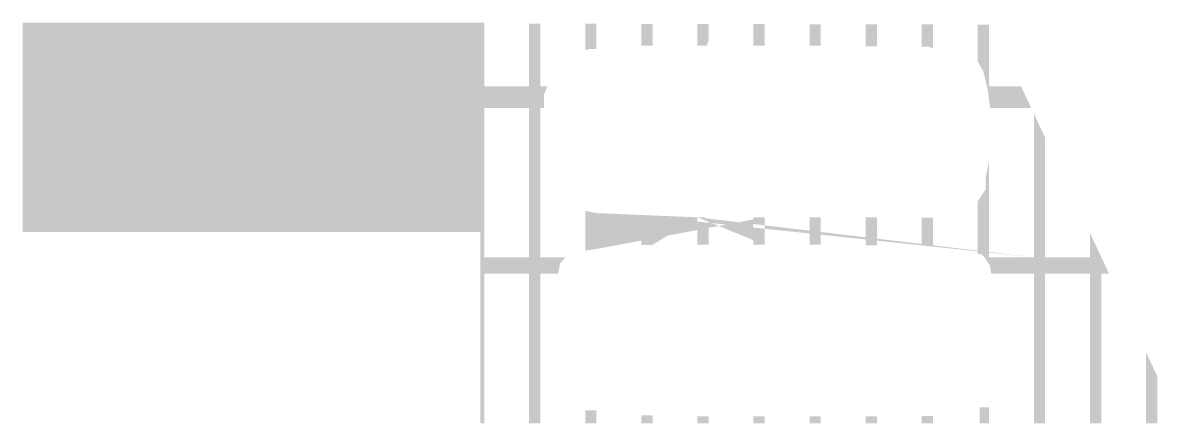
# Model space of a CAD drawing. Header units: centimetres. Extents: x -48696 to 156237, y -5617 to 29024.
# Drawn here: x -10182 to -9171, y 13245 to 13603 of the extents above; entities that cross this region are included whole.
import ezdxf

# ---------------------------------------------------------------- set-up
doc = ezdxf.new("R2010")
doc.units = ezdxf.units.CM
pattern_1 = [(0, (0.3, 0.02), (1, 1), [0.15, -0.03, 0.04, -0.03, 0.15, -0.6]), (0, (0.25, 0.05), (1, 1), [0.1, -0.075, 0.15, -0.075, 0.1, -0.5]), (0, (0.6, 0.45), (1, 1), [0.125, -0.05, 0.125, -0.7]), (0, (0.1, 0.65), (1, 1), [0.05, -0.1, 0.05, -0.8]), (90, (0.2, 0.65), (-1, 1), [0.09, -0.91]), (90, (0.5, 0.05), (-1, 1), [0.1, -0.9]), (90, (0.75, 0.45), (-1, 1), [0.1, -0.9]), (45, (0.63, 0.04), (1e-16, 1), [0.1, -1.31421356]), (135, (0.37, 0.04), (-1, 1e-16), [0.1, -1.31421356]), (63.4349488, (0.6, 0.045), (5e-11, 1), [0.1, -2.136067977]), (75.9637565, (0.55, 0.05), (4e-11, 1), [0.1, -4.023105626]), (75.9637565, (0.8, 0.45), (4e-11, 1), [0.08, -4.043105626]), (75.9637565, (0.22, 0.65), (4e-11, 1), [0.07, -4.053105626]), (104.0362435, (0.45, 0.05), (-4e-11, 1), [0.1, -4.023105626]), (104.0362435, (0.7, 0.45), (-4e-11, 1), [0.08, -4.043105626]), (104.0362435, (0.18, 0.65), (-4e-11, 1), [0.07, -4.053105626]), (116.5650512, (0.4, 0.045), (-4e-10, 1), [0.1, -2.1360668])]

msp = doc.modelspace()

# ---------------------------------------------------------------- hatches: boundary and pattern name
h = msp.add_hatch()
h.set_pattern_fill('GRASS2', color=256, pattern_type=2)
h.set_pattern_definition(pattern_1)
h.paths.add_polyline_path([(-9720.71323, 13601.87376), (-9730.71322, 13601.89251), (-9730.71322, 13545.98711), (-9770.71321, 13545.98711), (-9770.71321, 13526.81818), (-9730.71322, 13526.81818), (-9730.71322, 13393.48484), (-9770.71321, 13393.48484), (-9770.71321, 13378.80068), (-9730.71321, 13378.80068), (-9730.71321, 13245.46735), (-9720.71322, 13245.46736), (-9720.71322, 13378.80069), (-9704.87088, 13378.80069), (-9703.12872, 13387.9372), (-9698.50212, 13393.15626), (-9698.50212, 13393.48485), (-9720.71322, 13393.48485), (-9720.71322, 13526.81818), (-9717.59308, 13526.81818), (-9717.59308, 13538.71909), (-9714.37934, 13545.98712), (-9720.71323, 13545.98712)])
h.paths.add_polyline_path([(-9770.71321, 13416.0555), (-10182.1955, 13416.0555), (-10182.1955, 13602.77212), (-9770.71321, 13602.77212)])
h.paths.add_polyline_path([(-9770.71321, 13245.46735), (-9774.30338, 13245.46735), (-9774.30338, 13416.0555), (-9770.71321, 13416.0555)])
h.paths.add_polyline_path([(-9680.71322, 13435.02316), (-9670.71323, 13432.94602), (-9670.71323, 13400.95805), (-9680.71322, 13399.42042)])
h.paths.add_polyline_path([(-9630.71323, 13429.83659), (-9620.71323, 13429.83659), (-9620.71323, 13404.6353), (-9630.71323, 13404.6353)])
h.paths.add_polyline_path([(-9520.71324, 13404.72559), (-9530.71324, 13404.72559), (-9530.71324, 13429.14467), (-9520.71324, 13429.14467)], flags=17)
h.paths.add_polyline_path([(-9470.71325, 13404.69067), (-9480.71324, 13404.69067), (-9480.71324, 13429.10963), (-9470.71325, 13429.10963)], flags=17)
h.paths.add_polyline_path([(-9420.71325, 13404.24355), (-9430.71325, 13404.24355), (-9430.71325, 13429.26038), (-9420.71325, 13429.26038)], flags=17)
h.paths.add_polyline_path([(-9380.71325, 13403.84929), (-9370.71326, 13403.84929), (-9370.71326, 13428.96077), (-9380.71325, 13428.96077)], flags=17)
h.paths.add_polyline_path([(-9280.71326, 13521.56761), (-9270.71327, 13500.27584), (-9270.71327, 13245.46743), (-9280.71326, 13245.46743)])
h.paths.add_polyline_path([(-9230.71327, 13378.80076), (-9270.71327, 13378.80076), (-9270.71327, 13393.48492), (-9230.71327, 13393.48492)])
h.paths.add_polyline_path([(-9230.71327, 13415.10872), (-9213.6607, 13378.80077), (-9220.71327, 13378.80077), (-9220.71327, 13245.46743), (-9230.71326, 13245.46743)])
h.paths.add_polyline_path([(-9292.18228, 13545.98719), (-9283.1793, 13526.81825), (-9319.82592, 13526.81825), (-9321.16642, 13537.1207), (-9321.9555, 13543.18516), (-9325.87556, 13559.48986), (-9330.71326, 13568.02283), (-9330.71326, 13601.1427), (-9320.71327, 13601.12396), (-9320.71327, 13545.98719)])
h.paths.add_polyline_path([(-9370.71326, 13601.21768), (-9380.71326, 13601.23643), (-9380.71326, 13581.25032), (-9374.49965, 13581.25032), (-9370.71326, 13579.89905)])
h.paths.add_polyline_path([(-9420.71326, 13601.31141), (-9430.71325, 13601.33015), (-9430.71325, 13581.73788), (-9420.71326, 13581.73788)])
h.paths.add_polyline_path([(-9470.71325, 13582.13214), (-9480.71325, 13582.13214), (-9480.71325, 13601.42388), (-9470.71325, 13601.42388)])
h.paths.add_polyline_path([(-9520.71325, 13582.18846), (-9530.71324, 13582.18846), (-9530.71324, 13601.5176), (-9520.71325, 13601.5176)])
h.paths.add_polyline_path([(-9570.71324, 13601.59259), (-9580.71324, 13601.59259), (-9580.71324, 13582.23039), (-9572.31498, 13582.2245), (-9570.71324, 13586.60982)])
h.paths.add_polyline_path([(-9620.71324, 13582.13014), (-9630.71323, 13582.13014), (-9630.71323, 13601.70506), (-9620.71324, 13601.70506)])
h.paths.add_polyline_path([(-9670.71323, 13579.41755), (-9676.99381, 13579.41755), (-9680.71323, 13578.06448), (-9680.71323, 13601.79878), (-9670.71323, 13601.78004)])
h.paths.add_polyline_path([(-9680.71322, 13245.46736), (-9670.71322, 13245.46736), (-9670.71322, 13257.00012), (-9680.71322, 13257.00012)])
h.paths.add_polyline_path([(-9620.71323, 13245.46737), (-9630.71322, 13245.46737), (-9630.71322, 13252.4901), (-9620.71323, 13252.4901)])
h.paths.add_polyline_path([(-9570.71323, 13245.46738), (-9580.71323, 13245.46738), (-9580.71323, 13251.71679), (-9570.71323, 13251.71679)])
h.paths.add_polyline_path([(-9520.71324, 13245.46739), (-9530.71323, 13245.46739), (-9530.71323, 13251.68181), (-9520.71324, 13251.68181)])
h.paths.add_polyline_path([(-9480.71324, 13245.46739), (-9470.71324, 13245.46739), (-9470.71324, 13251.63977), (-9480.71324, 13251.63977)])
h.paths.add_polyline_path([(-9420.71325, 13245.4674), (-9430.71324, 13245.4674), (-9430.71324, 13251.76554), (-9420.71325, 13251.76554)])
h.paths.add_polyline_path([(-9370.71325, 13245.46741), (-9380.71325, 13245.46741), (-9380.71325, 13251.94873), (-9370.71325, 13251.94873)])
h.paths.add_polyline_path([(-9320.71326, 13245.46742), (-9329.15062, 13245.46742), (-9329.15062, 13259.79979), (-9320.71326, 13259.79979)])
h.paths.add_polyline_path([(-9170.71327, 13287.35804), (-9180.71327, 13308.64981), (-9180.71327, 13245.46743), (-9170.71327, 13245.46743)])
h.paths.add_polyline_path([(-9320.71326, 13393.48491), (-9324.74168, 13393.48491), (-9327.66828, 13396.3837), (-9330.71326, 13396.57447), (-9330.71326, 13443.55092), (-9323.80078, 13454.13162), (-9323.80078, 13464.21859), (-9320.71326, 13479.92273)])
edge = h.paths.add_edge_path()
edge.add_line((-9620.71323, 13429.67079), (-9620.71323, 13404.6353))
edge.add_line((-9580.71323, 13429.17963), (-9580.71323, 13404.76753))
edge.add_line((-9580.71323, 13404.76753), (-9570.71324, 13404.76753))
edge.add_line((-9570.71324, 13404.76753), (-9570.50633, 13425.40622))
edge.add_line((-9570.50633, 13425.40622), (-9574.38114, 13429.17518))
edge.add_line((-9574.38114, 13429.17518), (-9580.71323, 13429.17518))
edge.add_line((-9280.71326, 13393.48491), (-9324.74168, 13393.48491))
edge.add_line((-9324.74168, 13393.48491), (-9319.92765, 13386.09384))
edge.add_line((-9319.92765, 13386.09384), (-9318.67988, 13378.80075))
edge.add_line((-9318.67988, 13378.80075), (-9280.71326, 13378.80075))
edge.add_line((-9280.71326, 13378.80075), (-9280.71326, 13393.48491))
h = msp.add_hatch()
h.set_pattern_fill('GRASS2', color=256, pattern_type=2)
h.set_pattern_definition(pattern_1)
h.paths.add_polyline_path([(-9770.71321, 13416.0555), (-10182.1955, 13416.0555), (-10182.1955, 13602.77212), (-9770.71321, 13602.77212)])
h.paths.add_polyline_path([(-9770.71321, 13245.46735), (-9774.30338, 13245.46735), (-9774.30338, 13416.0555), (-9770.71321, 13416.0555)])
h.paths.add_polyline_path([(-9720.71323, 13601.87376), (-9730.71322, 13601.89251), (-9730.71322, 13545.98711), (-9770.71321, 13545.98711), (-9770.71321, 13526.81818), (-9730.71322, 13526.81818), (-9730.71322, 13393.48484), (-9770.71321, 13393.48484), (-9770.71321, 13378.80068), (-9730.71321, 13378.80068), (-9730.71321, 13245.46735), (-9720.71322, 13245.46736), (-9720.71322, 13378.80069), (-9704.87088, 13378.80069), (-9703.12872, 13387.9372), (-9698.50212, 13393.15626), (-9698.50212, 13393.48485), (-9720.71322, 13393.48485), (-9720.71322, 13526.81818), (-9717.59308, 13526.81818), (-9717.59308, 13538.71909), (-9714.37934, 13545.98712), (-9720.71323, 13545.98712)])
h.paths.add_polyline_path([(-9680.71322, 13245.46736), (-9670.71322, 13245.46736), (-9670.71322, 13257.00012), (-9680.71322, 13257.00012)])
h.paths.add_polyline_path([(-9620.71323, 13245.46737), (-9630.71322, 13245.46737), (-9630.71322, 13252.4901), (-9620.71323, 13252.4901)])
h.paths.add_polyline_path([(-9570.71323, 13245.46738), (-9580.71323, 13245.46738), (-9580.71323, 13251.71679), (-9570.71323, 13251.71679)])
h.paths.add_polyline_path([(-9520.71324, 13245.46739), (-9530.71323, 13245.46739), (-9530.71323, 13251.68181), (-9520.71324, 13251.68181)])
h.paths.add_polyline_path([(-9480.71324, 13245.46739), (-9470.71324, 13245.46739), (-9470.71324, 13251.63977), (-9480.71324, 13251.63977)])
h.paths.add_polyline_path([(-9420.71325, 13245.4674), (-9430.71324, 13245.4674), (-9430.71324, 13251.76554), (-9420.71325, 13251.76554)])
h.paths.add_polyline_path([(-9370.71325, 13245.46741), (-9380.71325, 13245.46741), (-9380.71325, 13251.94873), (-9370.71325, 13251.94873)])
h.paths.add_polyline_path([(-9320.71326, 13245.46742), (-9329.15062, 13245.46742), (-9329.15062, 13259.79979), (-9320.71326, 13259.79979)])
h.paths.add_polyline_path([(-9280.71326, 13521.56761), (-9270.71327, 13500.27584), (-9270.71327, 13245.46743), (-9280.71326, 13245.46743)])
h.paths.add_polyline_path([(-9230.71327, 13415.10872), (-9213.6607, 13378.80077), (-9220.71327, 13378.80077), (-9220.71327, 13245.46743), (-9230.71326, 13245.46743)])
h.paths.add_polyline_path([(-9170.71327, 13287.35804), (-9180.71327, 13308.64981), (-9180.71327, 13245.46743), (-9170.71327, 13245.46743)])
h.paths.add_polyline_path([(-9230.71327, 13378.80076), (-9270.71327, 13378.80076), (-9270.71327, 13393.48492), (-9230.71327, 13393.48492)])
h.paths.add_polyline_path([(-9380.71325, 13403.84929), (-9370.71326, 13403.84929), (-9370.71326, 13428.96077), (-9380.71325, 13428.96077)], flags=17)
h.paths.add_polyline_path([(-9420.71325, 13404.24355), (-9430.71325, 13404.24355), (-9430.71325, 13429.26038), (-9420.71325, 13429.26038)], flags=17)
h.paths.add_polyline_path([(-9470.71325, 13404.69067), (-9480.71324, 13404.69067), (-9480.71324, 13429.10963), (-9470.71325, 13429.10963)], flags=17)
h.paths.add_polyline_path([(-9520.71324, 13404.72559), (-9530.71324, 13404.72559), (-9530.71324, 13429.14467), (-9520.71324, 13429.14467)], flags=17)
h.paths.add_polyline_path([(-9630.71323, 13429.83659), (-9620.71323, 13429.83659), (-9620.71323, 13404.6353), (-9630.71323, 13404.6353)], flags=17)
h.paths.add_polyline_path([(-9680.71322, 13435.02316), (-9670.71323, 13432.94602), (-9670.71323, 13400.95805), (-9680.71322, 13399.42042)])
h.paths.add_polyline_path([(-9670.71323, 13579.41755), (-9676.99381, 13579.41755), (-9680.71323, 13578.06448), (-9680.71323, 13601.79878), (-9670.71323, 13601.78004)])
h.paths.add_polyline_path([(-9620.71324, 13582.13014), (-9630.71323, 13582.13014), (-9630.71323, 13601.70506), (-9620.71324, 13601.70506)])
h.paths.add_polyline_path([(-9570.71324, 13601.59259), (-9580.71324, 13601.59259), (-9580.71324, 13582.23039), (-9572.31498, 13582.2245), (-9570.71324, 13586.60982)])
h.paths.add_polyline_path([(-9520.71325, 13582.18846), (-9530.71324, 13582.18846), (-9530.71324, 13601.5176), (-9520.71325, 13601.5176)])
h.paths.add_polyline_path([(-9470.71325, 13582.13214), (-9480.71325, 13582.13214), (-9480.71325, 13601.42388), (-9470.71325, 13601.42388)])
h.paths.add_polyline_path([(-9420.71326, 13601.31141), (-9430.71325, 13601.33015), (-9430.71325, 13581.73788), (-9420.71326, 13581.73788)])
h.paths.add_polyline_path([(-9370.71326, 13601.21768), (-9380.71326, 13601.23643), (-9380.71326, 13581.25032), (-9374.49965, 13581.25032), (-9370.71326, 13579.89905)])
h.paths.add_polyline_path([(-9292.18228, 13545.98719), (-9283.1793, 13526.81825), (-9319.82592, 13526.81825), (-9321.16642, 13537.1207), (-9321.9555, 13543.18516), (-9325.87556, 13559.48986), (-9330.71326, 13568.02283), (-9330.71326, 13601.1427), (-9320.71327, 13601.12396), (-9320.71327, 13545.98719)])
h.paths.add_polyline_path([(-9320.71326, 13393.48491), (-9324.74168, 13393.48491), (-9327.66828, 13396.3837), (-9330.71326, 13396.57447), (-9330.71326, 13443.55092), (-9323.80078, 13454.13162), (-9323.80078, 13464.21859), (-9320.71326, 13479.92273)])
edge = h.paths.add_edge_path()
edge.add_line((-9280.71326, 13393.48491), (-9324.74168, 13393.48491))
edge.add_line((-9324.74168, 13393.48491), (-9319.92765, 13386.09384))
edge.add_line((-9319.92765, 13386.09384), (-9318.67988, 13378.80075))
edge.add_line((-9318.67988, 13378.80075), (-9280.71326, 13378.80075))
edge.add_line((-9280.71326, 13378.80075), (-9280.71326, 13393.48491))
edge.add_line((-9520.71324, 13429.13766), (-9520.71324, 13404.72559))
edge.add_line((-9580.71323, 13429.17963), (-9580.71323, 13404.76753))
edge.add_line((-9580.71323, 13404.76753), (-9570.71324, 13404.76753))
edge.add_line((-9570.71324, 13404.76753), (-9570.50633, 13425.40622))
edge.add_line((-9570.50633, 13425.40622), (-9574.38114, 13429.17518))
edge.add_line((-9574.38114, 13429.17518), (-9580.71323, 13429.17518))
edge.add_line((-9670.71323, 13432.94602), (-9670.71323, 13400.95805))
h = msp.add_hatch()
h.set_pattern_fill('GRASS2', color=256, pattern_type=2)
h.set_pattern_definition(pattern_1)
h.paths.add_polyline_path([(-9770.71321, 13416.0555), (-10182.1955, 13416.0555), (-10182.1955, 13602.77212), (-9770.71321, 13602.77212)])
h = msp.add_hatch()
h.set_pattern_fill('GRASS2', color=256, pattern_type=2)
h.set_pattern_definition(pattern_1)
h.paths.add_polyline_path([(-9770.71321, 13416.0555), (-10182.1955, 13416.0555), (-10182.1955, 13602.77212), (-9770.71321, 13602.77212)])
h = msp.add_hatch()
h.set_pattern_fill('GRASS2', color=256, pattern_type=2)
h.set_pattern_definition(pattern_1)
h.paths.add_polyline_path([(-10182.1955, 13602.73882), (-9770.71321, 13602.73882), (-9770.71321, 13416.0555), (-10182.1955, 13416.0555)])
h = msp.add_hatch()
h.set_pattern_fill('GRASS2', color=256, pattern_type=2)
h.set_pattern_definition(pattern_1)
h.paths.add_polyline_path([(-9770.71321, 13416.0555), (-10182.1955, 13416.17411), (-10182.1955, 13602.73882), (-9770.71322, 13601.96749)])
h = msp.add_hatch()
h.set_pattern_fill('GRASS2', color=3, pattern_type=2)
h.set_pattern_definition(pattern_1)
h.paths.add_polyline_path([(-9770.71321, 13416.0555), (-10182.1955, 13416.17411), (-10182.1955, 13602.73882), (-9770.71322, 13601.96749)])
h = msp.add_hatch()
h.set_pattern_fill('GRASS2', color=3, pattern_type=2)
h.set_pattern_definition(pattern_1)
h.paths.add_polyline_path([(-9770.71322, 13601.96749), (-10182.1955, 13602.73882), (-10182.1955, 13416.17411), (-9770.71322, 13416.0555), (-9770.71322, 13545.98711), (-9770.71322, 13545.98711)])
h = msp.add_hatch()
h.set_pattern_fill('GRASS2', color=3, pattern_type=2)
h.set_pattern_definition(pattern_1)
h.paths.add_polyline_path([(-9770.71321, 13416.0555), (-10182.1955, 13416.17411), (-10182.1955, 13602.73882), (-9770.71322, 13601.96749)])
h = msp.add_hatch()
h.set_pattern_fill('GRASS2', color=256, pattern_type=2)
h.set_pattern_definition(pattern_1)
h.paths.add_polyline_path([(-10182.1955, 13416.17411), (-9770.71322, 13416.17411), (-9770.71322, 13601.96749), (-10182.1955, 13601.96749)])
h = msp.add_hatch()
h.set_pattern_fill('GRASS2', color=256, pattern_type=2)
h.set_pattern_definition(pattern_1)
h.paths.add_polyline_path([(-9770.71322, 13601.96749), (-10182.1955, 13601.96749), (-10182.1955, 13416.17411), (-9770.71322, 13416.17411)])
h = msp.add_hatch()
h.set_pattern_fill('GRASS2', color=256, pattern_type=2)
h.set_pattern_definition(pattern_1)
h.paths.add_polyline_path([(-9770.71322, 13601.96749), (-10182.1955, 13601.96749), (-10182.1955, 13416.17411), (-9770.71321, 13416.17411)])
h = msp.add_hatch()
h.set_pattern_fill('GRASS2', color=256, pattern_type=2)
h.set_pattern_definition(pattern_1)
h.paths.add_polyline_path([(-9770.74892, 13601.93412), (-10182.18111, 13601.93412), (-10182.18111, 13416.1901), (-9770.74892, 13416.1901)])
h = msp.add_hatch()
h.set_pattern_fill('GRASS2', color=256, pattern_type=2)
h.set_pattern_definition(pattern_1)
h.paths.add_polyline_path([(-10182.15967, 13602.69018), (-9771.14041, 13602.69018), (-9771.14041, 13416.54937), (-10182.15967, 13416.54937)])

doc.saveas('drawing.dxf')
